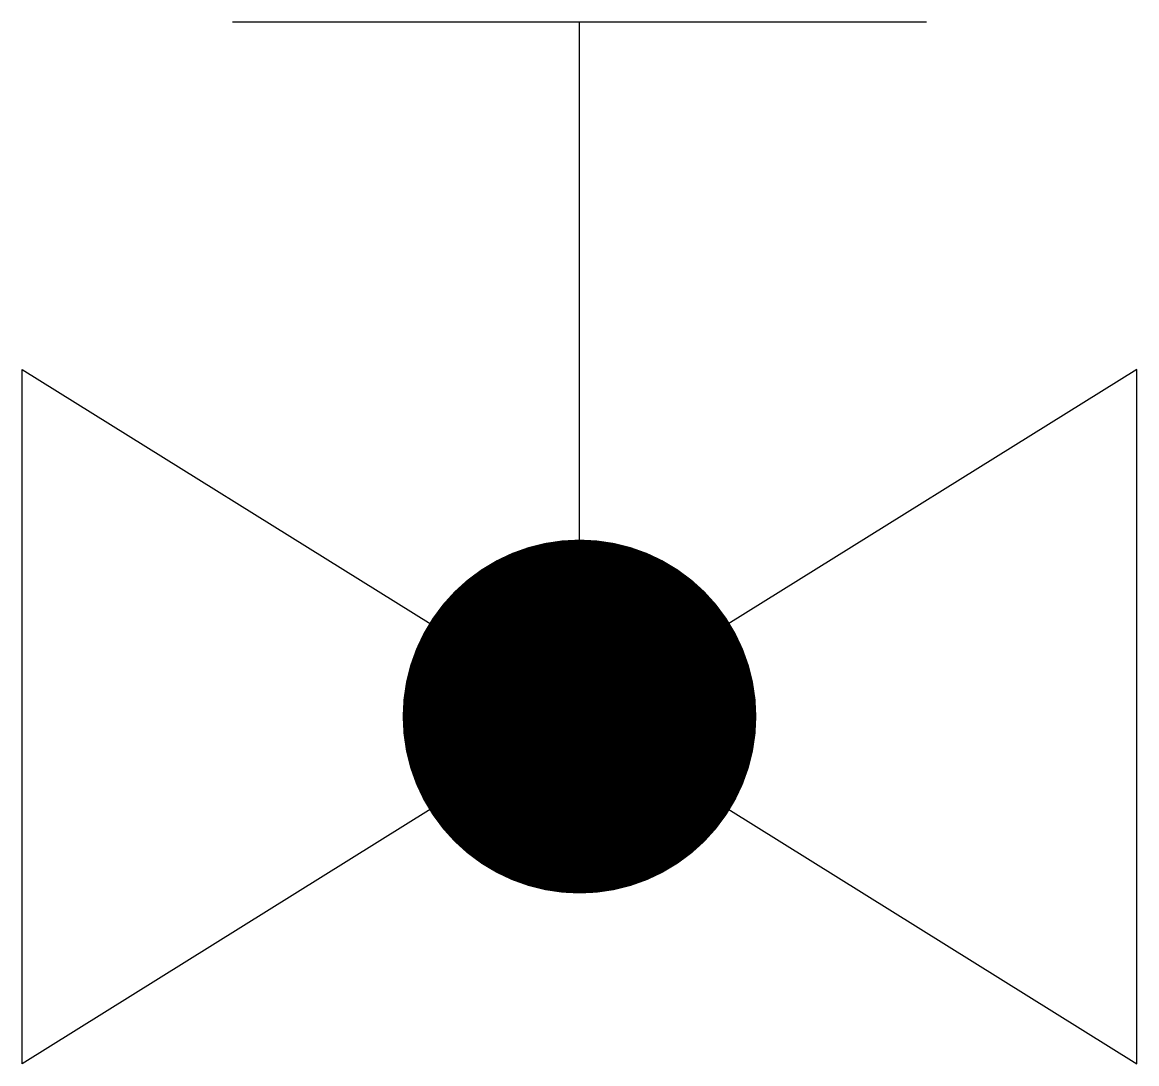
# Model space of a CAD drawing. Header units: millimetres. Extents: x -10155.737 to -10155.496, y 62.01 to 62.235.
import ezdxf

# ---------------------------------------------------------------- set-up
doc = ezdxf.new("R2010")
doc.units = ezdxf.units.MM
doc.header["$LTSCALE"] = 10
doc.layers.add('tub_bloqueios', color=2, linetype='Continuous')

msp = doc.modelspace()

# ---------------------------------------------------------------- linework, layer by layer
at = {"layer": 'tub_bloqueios'}
for p, q in [((-10155.54163, 62.23525), (-10155.69163, 62.23525)), ((-10155.61663, 62.12299), (-10155.61663, 62.23525)), ((-10155.73707, 62.16025), (-10155.64868, 62.1052)), ((-10155.73707, 62.01025), (-10155.73707, 62.16025)), ((-10155.4962, 62.16025), (-10155.58459, 62.1052)), ((-10155.4962, 62.01025), (-10155.4962, 62.16025)), ((-10155.64868, 62.06529), (-10155.73707, 62.01025)), ((-10155.58459, 62.06529), (-10155.4962, 62.01025))]:
    msp.add_line(p, q, dxfattribs=at)
at = {"layer": 'tub_bloqueios', "color": 1, "const_width": 0.03823}
msp.add_lwpolyline([(-10155.63575, 62.08525, 1), (-10155.59752, 62.08525, 1)], format="xyb", close=True, dxfattribs=at)
at = {"layer": 'tub_bloqueios'}
msp.add_circle((-10155.61663, 62.08525), 0.03775, dxfattribs=at)

doc.saveas('drawing.dxf')
